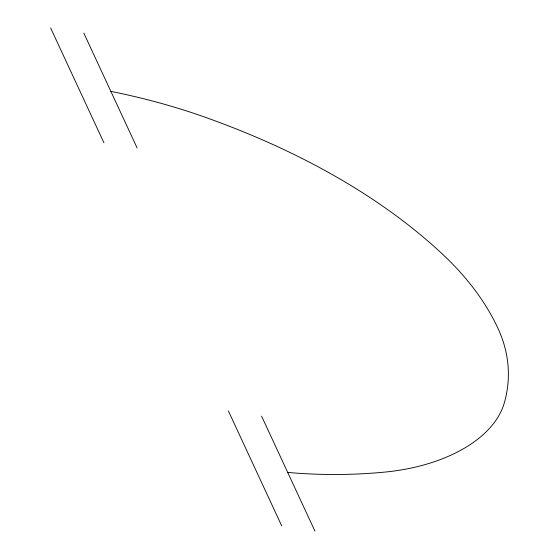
<?xml version="1.0" encoding="UTF-8"?>
<svg xmlns="http://www.w3.org/2000/svg" width="559" height="559" viewBox="0 0 559 559"><rect width="100%" height="100%" fill="white"/><g stroke="black" fill="none" stroke-linecap="round" stroke-linejoin="round"><path stroke-width="0.84" d="M83.801 33.079L137.137 147.995M261.577 416.134L314.913 531.05M50.631 27.95L103.96 142.866M228.407 411.005L281.736 525.921M110.85 91.369A480.656 277.509 0 0 1 204.398 116.971A726.148 419.236 0 0 1 443.245 254.869A480.656 277.509 0 0 1 497.922 328.252A306.905 177.189 0 0 1 504.309 402.878A145.536 84.025 0 0 1 384.326 472.145A306.905 177.189 0 0 1 287.703 472.425"/></g></svg>
